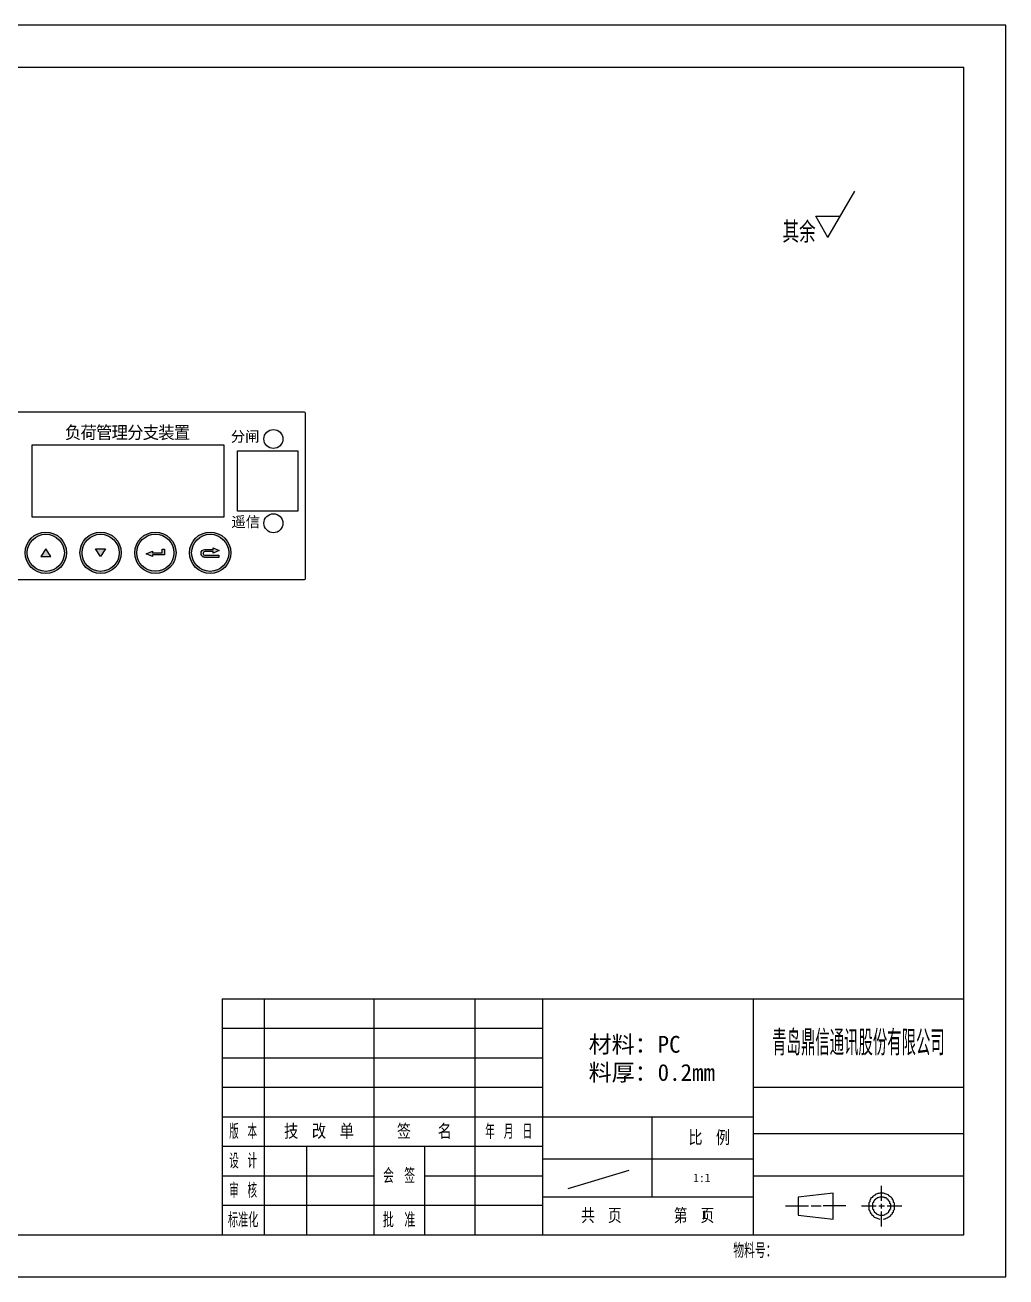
# Model space of a CAD drawing. Header units: millimetres. Extents: x 915 to 1335, y 97 to 394.
# Drawn here: x 1102.4 to 1335.1, y 96.9 to 393.9 of the extents above; entities that cross this region are included whole.
import ezdxf

# ---------------------------------------------------------------- set-up
doc = ezdxf.new("R2010")
doc.units = ezdxf.units.MM
doc.layers.get('0').update_dxf_attribs({"linetype": 'CONTINUOUS'})
doc.layers.add('dim', color=7, linetype='CONTINUOUS', lineweight=9)
doc.layers.add('文字层', color=5, linetype='CONTINUOUS', lineweight=13)
doc.layers.add('默认值', color=7, linetype='CONTINUOUS', true_color=0x000000)
doc.styles.add('chinesef_fs', font='simplex.shx', dxfattribs={"bigfont": 'gbcbig.shx'})
doc.styles.add('黑体', font='', dxfattribs={"width": 0.707, "height": 3.5})
doc.styles.get('黑体').set_extended_font_data('SimHei')

msp = doc.modelspace()

# ---------------------------------------------------------------- hatches: boundary and pattern name
at = {"lineweight": 18}
h = msp.add_hatch(color=256, dxfattribs=at)
h.dxf.hatch_style = 1
edge = h.paths.add_edge_path()
edge.add_ellipse((1146.32, 268.65), major_axis=(4.9, 0), ratio=1, start_angle=0, end_angle=360)
edge = h.paths.add_edge_path(flags=16)
edge.add_ellipse((1146.32, 268.65), major_axis=(4.4, 0), ratio=1, start_angle=0, end_angle=360)
edge = h.paths.add_edge_path(flags=0)
edge.add_spline(control_points=[(1144.15, 268.5), (1144.15, 267.57), (1145.08, 267.57)], knot_values=[3.204269, 3.204269, 3.204269, 4.6541, 4.6541, 4.6541], degree=2, periodic=0)
edge.add_line((1145.08, 267.57), (1148.36, 267.57))
edge.add_line((1148.36, 267.57), (1148.36, 268.07))
edge.add_line((1148.36, 268.07), (1145.08, 268.07))
edge.add_ellipse((1145.08, 268.5), major_axis=(-0.43, 0), ratio=1, start_angle=360, end_angle=450, ccw=False)
edge.add_ellipse((1145.08, 268.5), major_axis=(-0.43, 0), ratio=1, start_angle=270, end_angle=360, ccw=False)
edge.add_line((1145.08, 268.93), (1147.01, 268.93))
edge.add_line((1147.01, 268.93), (1147.01, 268.57))
edge.add_line((1147.01, 268.57), (1148.48, 269.18))
edge.add_line((1148.48, 269.18), (1147.01, 269.79))
edge.add_line((1147.01, 269.79), (1147.01, 269.43))
edge.add_line((1147.01, 269.43), (1145.08, 269.43))
edge.add_ellipse((1145.08, 268.5), major_axis=(0.93, 0), ratio=1, start_angle=90, end_angle=180)
edge = h.paths.add_edge_path()
edge.add_ellipse((1133.32, 268.65), major_axis=(4.9, 0), ratio=1, start_angle=0, end_angle=360)
edge = h.paths.add_edge_path(flags=16)
edge.add_ellipse((1133.32, 268.66), major_axis=(4.4, 0), ratio=1, start_angle=0, end_angle=360)
edge = h.paths.add_edge_path(flags=0)
edge.add_line((1131.14, 268.4), (1132.62, 267.79))
edge.add_line((1132.62, 267.79), (1132.62, 268.14))
edge.add_line((1132.62, 268.14), (1135.39, 268.14))
edge.add_ellipse((1135.39, 268.24), major_axis=(0.1, 0), ratio=1, start_angle=-90, end_angle=0)
edge.add_line((1135.49, 268.24), (1135.49, 269.52))
edge.add_line((1135.49, 269.52), (1134.97, 269.52))
edge.add_line((1134.97, 269.52), (1134.97, 268.76))
edge.add_ellipse((1134.87, 268.76), major_axis=(-0.1, 0), ratio=1, start_angle=450, end_angle=540, ccw=False)
edge.add_line((1134.87, 268.66), (1132.62, 268.66))
edge.add_line((1132.62, 268.66), (1132.62, 269.01))
edge.add_line((1132.62, 269.01), (1131.14, 268.4))
edge = h.paths.add_edge_path()
edge.add_ellipse((1107.32, 268.65), major_axis=(4.9, 0), ratio=1, start_angle=0, end_angle=360)
edge = h.paths.add_edge_path(flags=16)
edge.add_ellipse((1107.32, 268.65), major_axis=(4.4, 0), ratio=1, start_angle=0, end_angle=360)
h.paths.add_polyline_path([(1106.15, 267.75), (1107.32, 269.56), (1108.49, 267.75), (1107.32, 267.75)], flags=0)
edge = h.paths.add_edge_path()
edge.add_ellipse((1120.32, 268.65), major_axis=(4.9, 0), ratio=1, start_angle=0, end_angle=360)
edge = h.paths.add_edge_path(flags=16)
edge.add_ellipse((1120.32, 268.65), major_axis=(4.4, 0), ratio=1, start_angle=0, end_angle=360)
h.paths.add_polyline_path([(1119.15, 269.56), (1120.32, 267.75), (1121.49, 269.56), (1120.32, 269.56)], flags=0)
h = msp.add_hatch(color=256, dxfattribs=at)
h.dxf.hatch_style = 1
edge = h.paths.add_edge_path()
edge.add_spline(control_points=[(1144.15, 268.5), (1144.15, 267.57), (1145.08, 267.57)], knot_values=[3.204269, 3.204269, 3.204269, 4.6541, 4.6541, 4.6541], degree=2, periodic=0)
edge.add_line((1145.08, 267.57), (1148.36, 267.57))
edge.add_line((1148.36, 267.57), (1148.36, 268.07))
edge.add_line((1148.36, 268.07), (1145.08, 268.07))
edge.add_ellipse((1145.08, 268.5), major_axis=(-0.43, 0), ratio=1, start_angle=360, end_angle=450, ccw=False)
edge.add_ellipse((1145.08, 268.5), major_axis=(-0.43, 0), ratio=1, start_angle=270, end_angle=360, ccw=False)
edge.add_line((1145.08, 268.93), (1147.01, 268.93))
edge.add_line((1147.01, 268.93), (1147.01, 268.57))
edge.add_line((1147.01, 268.57), (1148.48, 269.18))
edge.add_line((1148.48, 269.18), (1147.01, 269.79))
edge.add_line((1147.01, 269.79), (1147.01, 269.43))
edge.add_line((1147.01, 269.43), (1145.08, 269.43))
edge.add_ellipse((1145.08, 268.5), major_axis=(0.93, 0), ratio=1, start_angle=90, end_angle=180)
edge = h.paths.add_edge_path()
edge.add_line((1131.14, 268.4), (1132.62, 267.79))
edge.add_line((1132.62, 267.79), (1132.62, 268.14))
edge.add_line((1132.62, 268.14), (1135.39, 268.14))
edge.add_ellipse((1135.39, 268.24), major_axis=(0.1, 0), ratio=1, start_angle=-90, end_angle=0)
edge.add_line((1135.49, 268.24), (1135.49, 269.52))
edge.add_line((1135.49, 269.52), (1134.97, 269.52))
edge.add_line((1134.97, 269.52), (1134.97, 268.76))
edge.add_ellipse((1134.87, 268.76), major_axis=(-0.1, 0), ratio=1, start_angle=450, end_angle=540, ccw=False)
edge.add_line((1134.87, 268.66), (1132.62, 268.66))
edge.add_line((1132.62, 268.66), (1132.62, 269.01))
edge.add_line((1132.62, 269.01), (1131.14, 268.4))
h.paths.add_polyline_path([(1106.15, 267.75), (1107.32, 269.56), (1108.49, 267.75), (1107.32, 267.75)])
h.paths.add_polyline_path([(1119.15, 269.56), (1120.32, 267.75), (1121.49, 269.56), (1120.32, 269.56)])

# ---------------------------------------------------------------- linework, layer by layer
at = {"lineweight": 18, "elevation": 38.15}
msp.add_lwpolyline([(1168.52, 262.2), (1085.12, 262.2, -0.414214), (1084.77, 262.55), (1084.77, 301.75, -0.414214), (1085.12, 302.1), (1168.52, 302.1, -0.414214), (1168.87, 301.75), (1168.87, 262.55, -0.414214)], format="xyb", close=True, dxfattribs=at)
msp.add_lwpolyline([(1152.82, 292.83), (1167.12, 292.83), (1167.12, 278.53), (1152.82, 278.53)], close=True, dxfattribs=at)
at = {"lineweight": 18}
for centre in [(1161.32, 295.65, 38.15), (1161.32, 275.65, 38.15)]:
    msp.add_circle(centre, 2.25, dxfattribs=at)
for centre, radius in [((1107.32, 268.65, 38.15), 4.9), ((1120.32, 268.65, 38.15), 4.9), ((1133.32, 268.65, 38.15), 4.9), ((1146.32, 268.65, 38.15), 4.9), ((1107.32, 268.65, 38.15), 4.4), ((1120.32, 268.65, 38.15), 4.4), ((1133.32, 268.66, -64.28), 4.4), ((1146.32, 268.65, 38.15), 4.4)]:
    msp.add_circle(centre, radius)
at = {"layer": 'dim'}
for p, q in [((1335.14, 393.85), (915.14, 393.85)), ((1335.14, 96.85), (1335.14, 393.85)), ((925.14, 383.85), (1325.14, 383.85)), ((1325.14, 106.85), (1325.14, 383.85)), ((1149.14, 162.85), (1149.14, 106.85)), ((1149.14, 162.85), (1225.14, 162.85)), ((1159.14, 162.85), (1159.14, 106.85)), ((1185.14, 162.85), (1185.14, 106.85)), ((1209.14, 162.85), (1209.14, 106.85)), ((1209.14, 162.85), (1209.14, 106.85)), ((1213.73, 162.85), (1325.14, 162.85)), ((1225.14, 162.85), (1225.14, 106.85)), ((1275.14, 162.85), (1275.14, 106.85)), ((1149.14, 155.85), (1225.14, 155.85)), ((1149.14, 148.85), (1225.14, 148.85)), ((1149.14, 141.85), (1225.14, 141.85)), ((1275.14, 141.85), (1325.14, 141.85)), ((1149.14, 134.85), (1275.14, 134.85)), ((1225.14, 134.85), (1225.14, 127.85)), ((1251.14, 134.85), (1251.14, 124.85)), ((1275.14, 130.85), (1325.14, 130.85)), ((1149.14, 127.85), (1225.14, 127.85)), ((1169.14, 127.85), (1169.14, 106.85)), ((1197.14, 127.85), (1197.14, 106.85)), ((1225.14, 124.85), (1275.14, 124.85)), ((1251.14, 124.85), (1251.14, 115.85)), ((1231.25, 117.84), (1245.76, 122.2)), ((1149.14, 120.85), (1185.14, 120.85)), ((1197.14, 120.85), (1225.14, 120.85)), ((1275.14, 120.85), (1325.14, 120.85)), ((1225.14, 115.85), (1275.14, 115.85)), ((1294.12, 116.72), (1285.86, 115.81)), ((1294.12, 110.6), (1294.12, 116.72)), ((1303.68, 116.04), (1303.47, 115.89)), ((1303.47, 115.89), (1303.47, 115.74)), ((1303.9, 116.19), (1303.68, 116.04)), ((1304.12, 116.27), (1303.9, 116.19)), ((1304.34, 116.49), (1304.12, 116.42)), ((1304.12, 116.42), (1304.12, 116.27)), ((1304.55, 116.57), (1304.34, 116.49)), ((1304.77, 116.64), (1304.55, 116.57)), ((1304.99, 116.64), (1304.77, 116.64)), ((1305.21, 116.72), (1304.99, 116.64)), ((1305.42, 116.72), (1305.21, 116.72)), ((1305.64, 116.72), (1305.42, 116.72)), ((1305.64, 114.91), (1305.64, 118.46)), ((1305.86, 116.72), (1305.64, 116.72)), ((1306.08, 116.72), (1305.86, 116.72)), ((1306.29, 116.64), (1306.08, 116.72)), ((1306.51, 116.57), (1306.29, 116.64)), ((1306.73, 116.49), (1306.51, 116.57)), ((1306.94, 116.42), (1306.73, 116.49)), ((1307.16, 116.34), (1306.94, 116.42)), ((1307.38, 116.27), (1307.16, 116.34)), ((1307.38, 116.12), (1307.38, 116.27)), ((1307.6, 115.96), (1307.38, 116.12)), ((1307.81, 115.81), (1307.6, 115.96)), ((1149.14, 113.85), (1225.14, 113.85)), ((1149.14, 113.85), (1225.14, 113.85)), ((1282.82, 113.7), (1288.25, 113.7)), ((1285.86, 115.81), (1285.86, 111.5)), ((1288.91, 113.7), (1291.3, 113.7)), ((1297.16, 113.7), (1291.73, 113.7)), ((1300.86, 113.7), (1304.34, 113.7)), ((1302.82, 114.68), (1302.6, 114.45)), ((1302.6, 114.45), (1302.6, 114.23)), ((1302.6, 114.23), (1302.6, 114)), ((1302.6, 114), (1302.6, 113.85)), ((1302.6, 113.85), (1302.6, 113.62)), ((1302.6, 113.62), (1302.6, 113.39)), ((1302.6, 113.39), (1302.6, 113.17)), ((1302.6, 113.17), (1302.6, 112.94)), ((1302.6, 112.94), (1302.6, 112.79)), ((1303.03, 115.21), (1302.82, 115.06)), ((1302.82, 115.06), (1302.82, 114.83)), ((1302.82, 114.83), (1302.82, 114.68)), ((1303.25, 115.59), (1303.03, 115.43)), ((1303.03, 115.43), (1303.03, 115.21)), ((1303.47, 115.74), (1303.25, 115.59)), ((1303.68, 114.53), (1303.47, 114.38)), ((1303.47, 114.38), (1303.47, 114.23)), ((1303.47, 114.23), (1303.47, 114.07)), ((1303.47, 114.07), (1303.47, 113.92)), ((1303.47, 113.92), (1303.47, 113.77)), ((1303.47, 113.77), (1303.47, 113.62)), ((1303.47, 113.62), (1303.47, 113.47)), ((1303.47, 113.47), (1303.47, 113.32)), ((1303.47, 113.32), (1303.47, 113.17)), ((1303.47, 113.17), (1303.47, 113.02)), ((1303.47, 113.02), (1303.68, 112.86)), ((1303.9, 114.91), (1303.68, 114.75)), ((1303.68, 114.75), (1303.68, 114.68)), ((1303.68, 114.68), (1303.68, 114.53)), ((1303.68, 112.86), (1303.68, 112.71)), ((1304.12, 115.13), (1303.9, 115.06)), ((1303.9, 115.06), (1303.9, 114.91)), ((1304.34, 115.36), (1304.12, 115.28)), ((1304.12, 115.28), (1304.12, 115.13)), ((1304.55, 115.51), (1304.34, 115.43)), ((1304.34, 115.43), (1304.34, 115.36)), ((1304.77, 115.66), (1304.55, 115.59)), ((1304.55, 115.59), (1304.55, 115.51)), ((1304.99, 115.74), (1304.77, 115.66)), ((1305.21, 115.81), (1304.99, 115.74)), ((1304.99, 115.74), (1304.99, 115.74)), ((1304.99, 113.7), (1306.29, 113.7)), ((1305.42, 115.81), (1305.21, 115.81)), ((1305.64, 115.81), (1305.42, 115.81)), ((1305.42, 115.81), (1305.42, 115.81)), ((1305.86, 115.81), (1305.64, 115.81)), ((1305.64, 113.09), (1305.64, 114.23)), ((1306.08, 115.81), (1305.86, 115.81)), ((1305.86, 115.81), (1305.86, 115.81)), ((1306.29, 115.74), (1306.08, 115.81)), ((1306.29, 115.66), (1306.29, 115.74)), ((1306.51, 115.66), (1306.29, 115.66)), ((1306.73, 115.59), (1306.51, 115.66)), ((1306.73, 115.51), (1306.73, 115.59)), ((1306.94, 115.36), (1306.73, 115.51)), ((1306.94, 115.28), (1306.94, 115.36)), ((1307.16, 115.21), (1306.94, 115.28)), ((1306.94, 113.7), (1310.42, 113.7)), ((1307.16, 115.06), (1307.16, 115.21)), ((1307.38, 114.98), (1307.16, 115.06)), ((1307.38, 114.83), (1307.38, 114.98)), ((1307.6, 114.68), (1307.38, 114.83)), ((1307.6, 114.6), (1307.6, 114.68)), ((1307.6, 114.45), (1307.6, 114.6)), ((1307.6, 114.3), (1307.6, 114.45)), ((1307.81, 114.15), (1307.6, 114.3)), ((1307.6, 112.94), (1307.81, 113.09)), ((1307.6, 112.79), (1307.6, 112.94)), ((1308.03, 115.66), (1307.81, 115.81)), ((1307.81, 114), (1307.81, 114.15)), ((1307.81, 113.85), (1307.81, 114)), ((1307.81, 113.7), (1307.81, 113.85)), ((1307.81, 113.55), (1307.81, 113.7)), ((1307.81, 113.39), (1307.81, 113.55)), ((1307.81, 113.24), (1307.81, 113.39)), ((1307.81, 113.09), (1307.81, 113.24)), ((1308.03, 115.51), (1308.03, 115.66)), ((1308.25, 115.36), (1308.03, 115.51)), ((1308.25, 115.13), (1308.25, 115.36)), ((1308.47, 114.98), (1308.25, 115.13)), ((1308.47, 114.75), (1308.47, 114.98)), ((1308.47, 114.53), (1308.47, 114.75)), ((1308.68, 114.38), (1308.47, 114.53)), ((1308.47, 112.64), (1308.68, 112.86)), ((1308.68, 114.15), (1308.68, 114.38)), ((1308.68, 113.92), (1308.68, 114.15)), ((1308.68, 113.7), (1308.68, 113.92)), ((1308.68, 113.47), (1308.68, 113.7)), ((1308.68, 113.32), (1308.68, 113.47)), ((1308.68, 113.09), (1308.68, 113.32)), ((1308.68, 112.86), (1308.68, 113.09)), ((1285.86, 111.5), (1294.12, 110.6)), ((1302.6, 112.79), (1302.82, 112.56)), ((1302.82, 112.56), (1302.82, 112.34)), ((1302.82, 112.34), (1303.03, 112.18)), ((1303.03, 112.18), (1303.03, 111.96)), ((1303.03, 111.96), (1303.25, 111.81)), ((1303.25, 111.81), (1303.25, 111.66)), ((1303.25, 111.66), (1303.47, 111.5)), ((1303.47, 111.5), (1303.68, 111.35)), ((1303.68, 112.71), (1303.68, 112.64)), ((1303.68, 112.64), (1303.9, 112.49)), ((1303.68, 111.35), (1303.68, 111.2)), ((1303.68, 111.2), (1303.9, 111.05)), ((1303.9, 112.49), (1303.9, 112.34)), ((1303.9, 112.34), (1303.9, 112.26)), ((1303.9, 112.26), (1304.12, 112.11)), ((1303.9, 111.05), (1304.12, 110.97)), ((1304.12, 112.11), (1304.12, 112.03)), ((1304.12, 112.03), (1304.34, 111.96)), ((1304.12, 110.97), (1304.34, 110.9)), ((1304.34, 111.96), (1304.34, 111.81)), ((1304.34, 111.81), (1304.55, 111.73)), ((1304.34, 110.9), (1304.55, 110.82)), ((1304.55, 111.73), (1304.77, 111.66)), ((1304.55, 110.82), (1304.77, 110.75)), ((1304.77, 111.66), (1304.77, 111.66)), ((1304.77, 111.66), (1304.99, 111.58)), ((1304.77, 110.75), (1304.99, 110.67)), ((1304.99, 111.58), (1305.21, 111.5)), ((1304.99, 110.67), (1305.21, 110.6)), ((1305.21, 111.5), (1305.21, 111.5)), ((1305.21, 111.5), (1305.42, 111.5)), ((1305.42, 111.5), (1305.64, 111.5)), ((1305.64, 108.86), (1305.64, 112.41)), ((1305.64, 111.5), (1305.64, 111.5)), ((1305.64, 111.5), (1305.86, 111.5)), ((1305.86, 111.5), (1306.08, 111.5)), ((1306.08, 111.5), (1306.29, 111.58)), ((1306.08, 110.6), (1306.29, 110.67)), ((1306.29, 111.58), (1306.51, 111.66)), ((1306.29, 111.58), (1306.29, 111.58)), ((1306.29, 110.67), (1306.51, 110.67)), ((1306.51, 111.73), (1306.73, 111.81)), ((1306.51, 111.66), (1306.51, 111.73)), ((1306.51, 110.67), (1306.73, 110.75)), ((1306.73, 111.81), (1306.94, 111.88)), ((1306.73, 110.82), (1306.94, 110.9)), ((1306.73, 110.75), (1306.73, 110.82)), ((1306.94, 111.96), (1307.16, 112.03)), ((1306.94, 111.88), (1306.94, 111.96)), ((1306.94, 110.9), (1307.16, 111.05)), ((1307.16, 112.18), (1307.38, 112.26)), ((1307.16, 112.03), (1307.16, 112.18)), ((1307.16, 111.05), (1307.38, 111.13)), ((1307.38, 112.56), (1307.6, 112.64)), ((1307.38, 112.41), (1307.38, 112.56)), ((1307.38, 112.26), (1307.38, 112.41)), ((1307.38, 111.13), (1307.6, 111.28)), ((1307.6, 112.64), (1307.6, 112.79)), ((1307.6, 111.28), (1307.81, 111.43)), ((1307.81, 111.58), (1308.03, 111.73)), ((1307.81, 111.43), (1307.81, 111.58)), ((1308.03, 111.73), (1308.25, 111.88)), ((1308.25, 112.11), (1308.47, 112.26)), ((1308.25, 111.88), (1308.25, 112.11)), ((1308.47, 112.49), (1308.47, 112.64)), ((1308.47, 112.26), (1308.47, 112.49)), ((925.14, 106.85), (1325.14, 106.85)), ((925.14, 106.85), (1325.14, 106.85)), ((915.14, 96.85), (1335.14, 96.85)), ((915.14, 96.85), (1335.14, 96.85))]:
    msp.add_line(p, q, dxfattribs=at)
at = {"layer": 'dim', "lineweight": -2}
for p, q in [((1292.89, 343.47), (1299.24, 354.47)), ((1290, 348.47), (1295.77, 348.47)), ((1292.89, 343.47), (1290, 348.47))]:
    msp.add_line(p, q, dxfattribs=at)
at = {"layer": '默认值', "color": 0}
for points in [[(1104.02, 277.18), (1149.62, 277.18), (1149.62, 294.18), (1104.02, 294.18)], [(1107.32, 269.56), (1106.15, 267.75), (1107.32, 267.75), (1108.49, 267.75)], [(1120.32, 267.75), (1119.15, 269.56), (1120.32, 269.56), (1121.49, 269.56)]]:
    msp.add_lwpolyline(points, close=True, dxfattribs=at)
for points in [[(1135.39, 268.14), (1132.62, 268.14), (1132.62, 267.79), (1131.14, 268.4), (1132.62, 269.01), (1132.62, 268.66), (1134.87, 268.66)], [(1134.97, 268.76), (1134.97, 269.52), (1135.49, 269.52), (1135.49, 268.24)], [(1145.08, 269.43), (1147.01, 269.43), (1147.01, 269.79), (1148.48, 269.18), (1147.01, 268.57), (1147.01, 268.93), (1145.08, 268.93)], [(1145.08, 268.07), (1148.36, 268.07), (1148.36, 267.57), (1145.08, 267.57)]]:
    msp.add_lwpolyline(points, dxfattribs=at)
for centre, radius, start, end in [((1134.87, 268.76, -64.28), 0.1, 270, 0), ((1145.08, 268.5, -64.28), 0.43, 90, 180), ((1145.08, 268.5, -64.28), 0.43, 180, 270)]:
    msp.add_arc(centre, radius, start, end, dxfattribs=at)
at = {"layer": '默认值', "color": 0, "extrusion": (0, 0, -1)}
for centre, radius, start, end in [((-1135.39, 268.24, 64.28), 0.1, 180, 270), ((-1145.08, 268.5, 64.28), 0.93, 0, 90)]:
    msp.add_arc(centre, radius, start, end, dxfattribs=at)
at = {"layer": '默认值', "color": 0}
msp.add_rational_spline([(1145.08, 267.57, -64.28), (1144.15, 267.57, -64.28), (1144.15, 268.5, -64.28)], [1, 0.707106781187, 1], degree=2, dxfattribs=at)

# ---------------------------------------------------------------- texts
at = {"lineweight": 18, "char_height": 2.5, "width": 16.688, "attachment_point": 1, "style": '黑体'}
for s, insert in [('{\\fSimHei|b0|i0|c134|p49;\\W1;分闸}', (1151.21, 297.49)), ('{\\fSimHei|b0|i0|c134|p49;\\W1;遥信}', (1151.35, 277.25))]:
    msp.add_mtext(s, dxfattribs=dict(at, insert=insert))
at = {"layer": 'dim'}
for s, p in [('1:1', (1260.94, 119.37)), ('1', (1262.93, 110.64))]:
    msp.add_text(s, height=2, dxfattribs=at).set_placement(p)
at = {"layer": 'dim', "style": 'chinesef_fs', "width": 1.0177}
msp.add_text('物料号：', height=3.5, dxfattribs=at).set_placement((1270.44, 101.35))
at = {"layer": 'dim', "lineweight": -2, "insert": (1282.11, 342.2), "char_height": 5, "attachment_point": 7, "line_spacing_factor": 0.903614, "style": 'chinesef_fs'}
msp.add_mtext('\\W1.0938;其余', dxfattribs=at)
at = {"layer": 'dim', "insert": (1236.12, 154.04), "char_height": 4, "width": 48.3191, "attachment_point": 1}
msp.add_mtext('{\\fSimSun|b0|i0|c134|p2;材料：PC\\P料厚：0.2mm}', dxfattribs=at)
at = {"layer": 'dim', "attachment_point": 5, "line_spacing_factor": 0.903614, "style": 'chinesef_fs'}
for s, insert, char_height in [('\\W0.7900;\\H6.00;\\Fsimplex.shx,gbcbig.shx;青岛鼎信通讯股份有限公司\\Fsimplex.shx,gbcbig.shx;\\H3.00;', (1300.14, 152.35), 3), ('\\W0.8628;版 本', (1154.14, 131.35), 3.5), ('\\W1.3407;技 改 单', (1172.14, 131.35), 3.5), ('\\W1.3213;签  名', (1197.14, 131.35), 3.5), ('\\W0.8821;年 月 日', (1217.14, 131.35), 3.5), ('\\W1.3213; 比 例', (1263.14, 129.85), 3.5), ('\\W0.8628;设 计', (1154.14, 124.35), 3.5), ('\\W1.0208;会 签', (1191.14, 120.85), 3.5), ('\\W0.8628;审 核', (1154.14, 117.35), 3.5), ('\\W1.2906;共 页    第 页', (1250.14, 111.35), 3.5), ('\\W0.9136;标准化', (1154.14, 110.35), 3.5), ('\\W1.0391;批 准', (1191.14, 110.35), 3.5)]:
    msp.add_mtext(s, dxfattribs=dict(at, insert=insert, char_height=char_height))
at = {"layer": '文字层', "color": 7, "lineweight": -2, "insert": (1126.62, 297.03, 114.45), "char_height": 3, "width": 172.6762, "attachment_point": 5, "style": '黑体'}
msp.add_mtext('{\\W0.95;\\T0.95;负荷管理分支装置}', dxfattribs=at)

doc.saveas('drawing.dxf')
